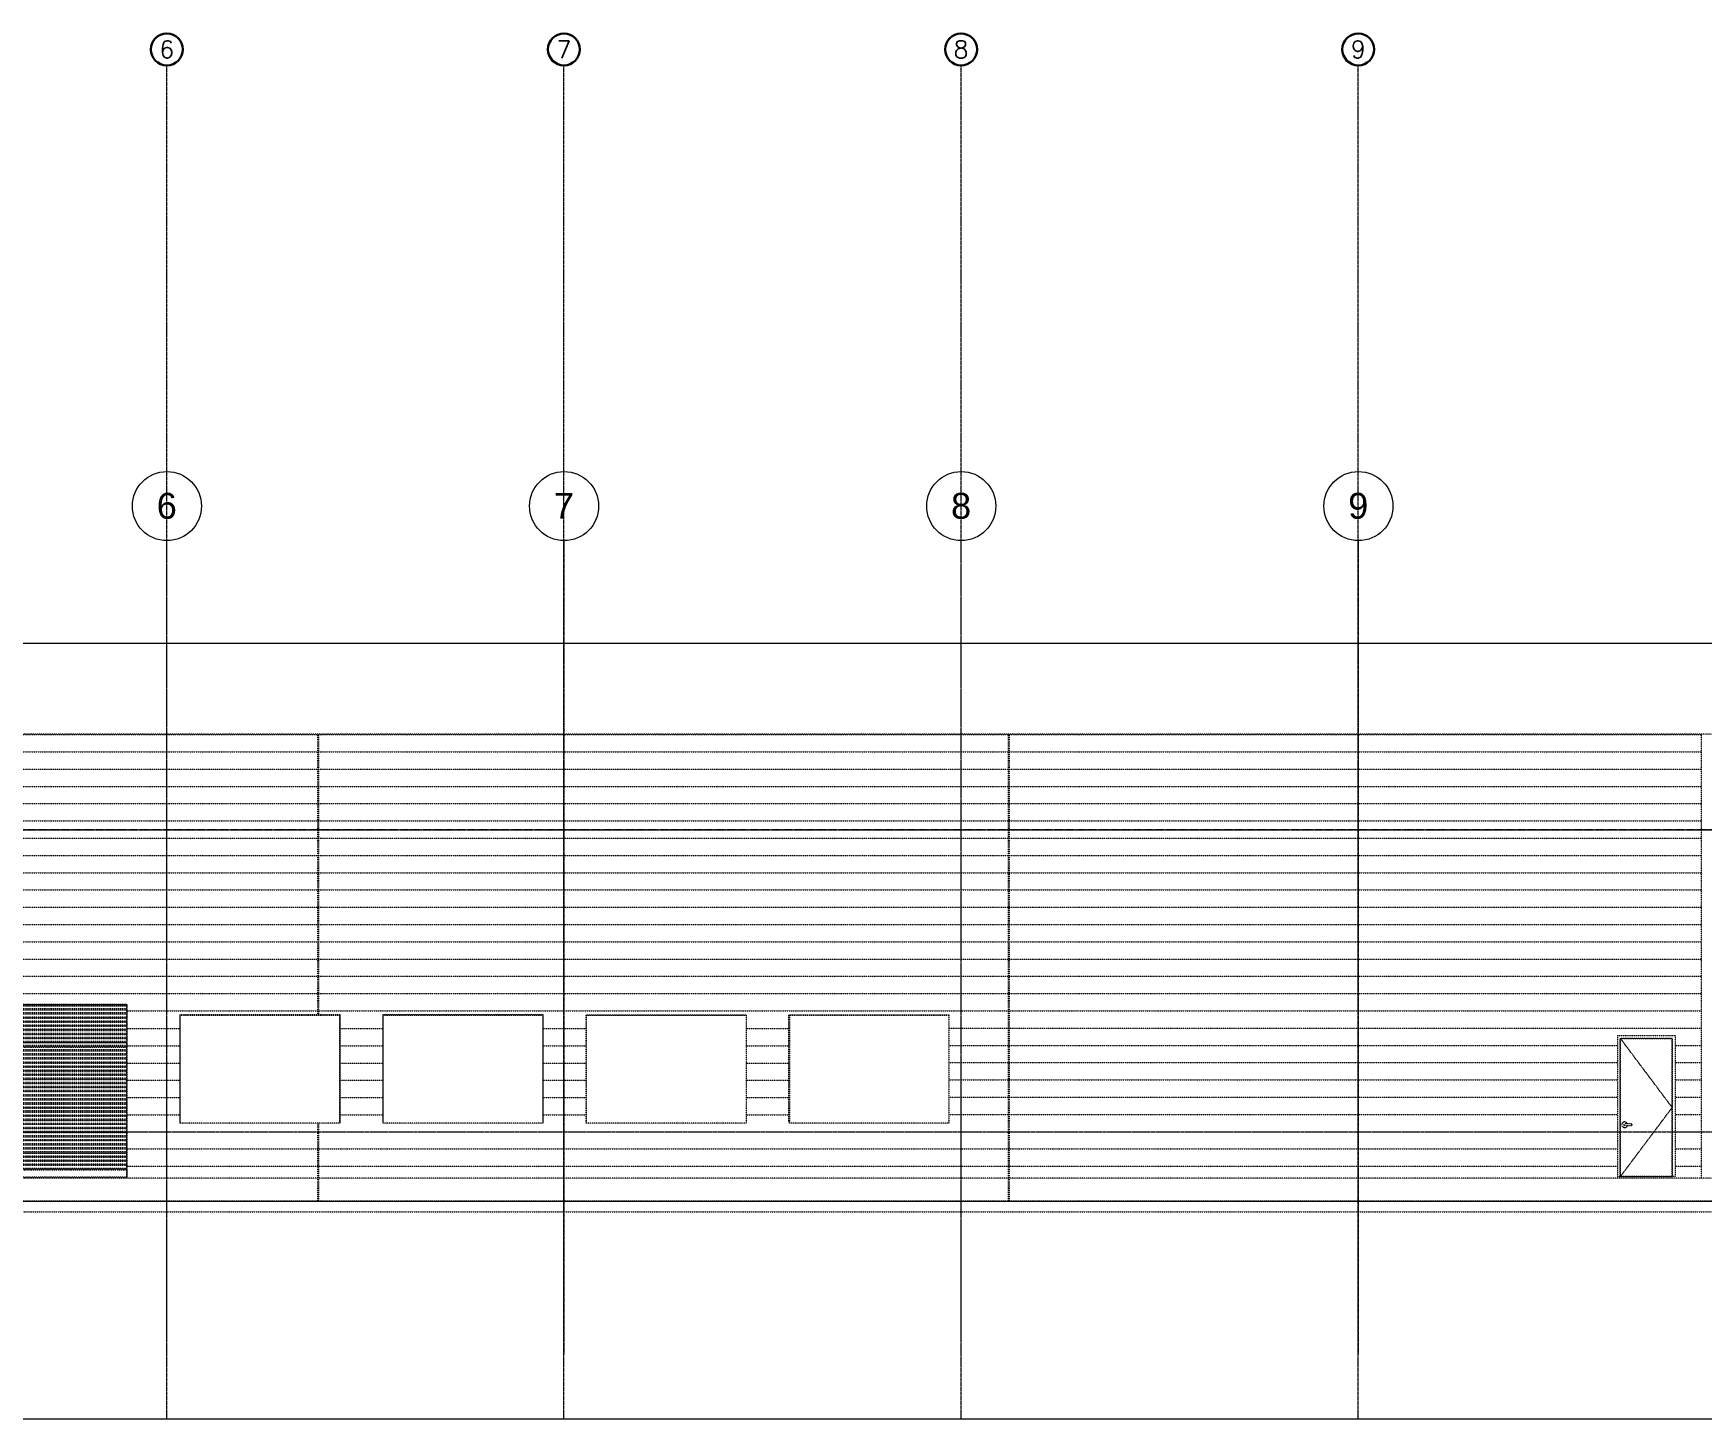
# Model space of a CAD drawing. Header units: inches. Extents: x 841 to 14369, y -4365 to -3225.
# Drawn here: x 9517 to 10676, y -4191 to -3227 of the extents above; entities that cross this region are included whole.
import ezdxf
from ezdxf.enums import TextEntityAlignment as Align
from ezdxf.xclip import XClip

# ---------------------------------------------------------------- set-up
doc = ezdxf.new("R2010")
doc.units = ezdxf.units.IN
doc.header["$MEASUREMENT"] = 0
doc.header["$XCLIPFRAME"] = 0
for name, pattern in [('_PDT - Center', [0.5625, 0.375, -0.09375, 0, -0.09375]), ('Grid Line 1_2_', [0.875, 0.5, -0.125, 0.125, -0.125]), ('NBK_CenterX2', [1.083333, 0.666667, -0.125, 0.166667, -0.125]), ('NBK_Hidden', [0.125, 0.083333, -0.041667])]:
    doc.linetypes.add(name, pattern=pattern)
doc.layers.get('Defpoints').update_dxf_attribs({"color": 250, "lineweight": 0})
for name, color, linetype, lineweight in [('!Gridline', 112, 'NBK_CenterX2', 5), ('!Gridline @ 1', 112, 'NBK_CenterX2', 5), ('!Linetype_Hidden', 210, 'NBK_Hidden', 9), ('S-GRID-IDEN', 1, 'Continuous', 9)]:
    doc.layers.add(name, color=color, linetype=linetype, lineweight=lineweight)
doc.layers.add('!Viewport', color=250, linetype='Continuous', lineweight=0, plot=False)
doc.layers.add('0 @ 1', color=7, linetype='Continuous')
doc.styles.add('Arial Narrow Bold', font='')
doc.styles.add('Arial_1', font='arial.ttf', dxfattribs={"height": 18})
doc.styles.add('Romans', font='romans.shx', dxfattribs={"width": 0.8})
doc.styles.get('Arial Narrow Bold').set_extended_font_data('Arial Narrow', bold=True)

# ---------------------------------------------------------------- blocks, each defined once
blk = doc.blocks.new('Grid - Grid Head - 1_2_ Circle-1591862-SOUTH ELEVATION')
at = {"layer": 'S-GRID-IDEN'}
blk.add_circle((-5907.6, 1635), 24, dxfattribs=at)
blk = doc.blocks.new('A$C5F5F23F4')
at = {"linetype": 'Grid Line 1_2_'}
for p, q in [((-1398, -106.2), (-1398, 459)), ((-1122, -106.2), (-1122, 459)), ((-846, -106.2), (-846, 459)), ((-570, -106.2), (-570, 459))]:
    blk.add_line(p, q, dxfattribs=at)
at = {"linetype": '_PDT - Center', "lineweight": 9}
for p, q in [((397.4, 258), (-2818.1, 258)), ((-2818.1, 0), (397.4, 0))]:
    blk.add_line(p, q, dxfattribs=at)
for p in [(4509.6, -1152), (4785.6, -1152), (5061.6, -1152), (5337.6, -1152)]:
    blk.add_blockref('Grid - Grid Head - 1_2_ Circle-1591862-SOUTH ELEVATION', p)
at = {"char_height": 18, "width": 16.968, "attachment_point": 1, "style": 'Arial_1'}
for s, insert in [('6', (-1405.1, 492.2)), ('7', (-1129.1, 492.2)), ('8', (-853.1, 492.2)), ('9', (-577.1, 492.2))]:
    blk.add_mtext(s, dxfattribs=dict(at, insert=insert))
blk = doc.blocks.new('A$C5F5EFE0E')
blk.add_line((-43, 66.5), (-2591.7, 66.5))
at = {"lineweight": 13}
for p, q in [((-389.9, -143), (-349.9, -143)), ((-389.9, -143), (-389.9, -241)), ((-388, -145), (-352, -193)), ((-388, -241), (-388, -145)), ((-388, -145), (-388, -241)), ((-388, -241), (-388, -145)), ((-352, -145), (-388, -145)), ((-388, -145), (-352, -145)), ((-388, -145), (-352, -145)), ((-352, -241), (-352, -145)), ((-352, -145), (-352, -241)), ((-352, -145), (-352, -241)), ((-349.9, -143), (-349.9, -241)), ((-352, -193), (-388, -241)), ((-389.9, -241), (-388, -241)), ((-388, -241), (-352, -241)), ((-352, -241), (-388, -241)), ((-349.9, -241), (-352, -241))]:
    blk.add_line(p, q, dxfattribs=at)
for points in [[(-2411.6, 66.2), (-331.6, 66.2)], [(-331.6, -242), (-331.6, 66.5)], [(-2411.6, 54.2), (-331.6, 54.2)], [(-2411.6, 42.2), (-331.6, 42.2)], [(-2411.6, 30.2), (-331.6, 30.2)], [(-2411.6, 18.2), (-331.6, 18.2)], [(-2411.6, 6.2), (-331.6, 6.2)], [(-2411.6, -5.8), (-331.6, -5.8)], [(-2411.6, -17.8), (-331.6, -17.8)], [(-2411.6, -29.8), (-331.6, -29.8)], [(-2411.6, -41.8), (-331.6, -41.8)], [(-2411.6, -53.8), (-331.6, -53.8)], [(-2411.6, -65.8), (-331.6, -65.8)], [(-2411.6, -77.8), (-331.6, -77.8)], [(-2411.6, -89.8), (-331.6, -89.8)], [(-2411.6, -101.8), (-331.6, -101.8)], [(-2411.6, -113.8), (-331.6, -113.8)], [(-1521.9, -235.8), (-1425.9, -235.8), (-1425.9, -235.3), (-1425.9, -233.4), (-1425.9, -232.9), (-1425.9, -232.4), (-1425.9, -230.5), (-1425.9, -230), (-1425.9, -229.7), (-1425.9, -227.8), (-1425.9, -227.3), (-1425.9, -226.8), (-1425.9, -224.9), (-1425.9, -224.4), (-1425.9, -223.9), (-1425.9, -222), (-1425.9, -221.5), (-1425.9, -221), (-1425.9, -219.1), (-1425.9, -218.6), (-1425.9, -218.2), (-1425.9, -216.2), (-1425.9, -215.9), (-1425.9, -215.4), (-1425.9, -213.5), (-1425.9, -213), (-1425.9, -212.6), (-1425.9, -210.6), (-1425.9, -210.2), (-1425.9, -209.7), (-1425.9, -207.8), (-1425.9, -207.3), (-1425.9, -206.8), (-1425.9, -204.9), (-1425.9, -204.6), (-1425.9, -204.1), (-1425.9, -202.2), (-1425.9, -201.7), (-1425.9, -201.2), (-1425.9, -199.3), (-1425.9, -198.8), (-1425.9, -198.3), (-1425.9, -196.4), (-1425.9, -195.9), (-1425.9, -195.4), (-1425.9, -193.7), (-1425.9, -193.2), (-1425.9, -192.7), (-1425.9, -190.8), (-1425.9, -190.3), (-1425.9, -189.8), (-1425.9, -187.9), (-1425.9, -187.4), (-1425.9, -187), (-1425.9, -185), (-1425.9, -184.6), (-1425.9, -184.1), (-1425.9, -182.2), (-1425.9, -181.7), (-1425.9, -181.2), (-1425.9, -179.4), (-1425.9, -179), (-1425.9, -178.5), (-1425.9, -176.6), (-1425.9, -176.1), (-1425.9, -175.6), (-1425.9, -173.7), (-1425.9, -173.2), (-1425.9, -172.7), (-1425.9, -170.8), (-1425.9, -170.3), (-1425.9, -169.8), (-1425.9, -168.1), (-1425.9, -167.6), (-1425.9, -167.1), (-1425.9, -165.2), (-1425.9, -164.7), (-1425.9, -164.2), (-1425.9, -162.3), (-1425.9, -161.8), (-1425.9, -161.4), (-1425.9, -159.4), (-1425.9, -159), (-1425.9, -158.5), (-1425.9, -156.7), (-1425.9, -156.2), (-1425.9, -155.8), (-1425.9, -153.8), (-1425.9, -153.4), (-1425.9, -152.9), (-1425.9, -151), (-1425.9, -150.5), (-1425.9, -150), (-1521.9, -150)], [(-1521.9, -121.5), (-1425.9, -121.5), (-1521.9, -121.5), (-1425.9, -121.5), (-1425.9, -241.5), (-1521.9, -241.5)], [(-1425.9, -241.5), (-1521.9, -241.5), (-1521.9, -121.5)], [(-1425.9, -122), (-1521.9, -122)], [(-1425.9, -122.5), (-1521.9, -122.5)], [(-1425.9, -124.4), (-1521.9, -124.4)], [(-1425.9, -124.9), (-1521.9, -124.9)], [(-1425.9, -125.4), (-1521.9, -125.4)], [(-1425.9, -127.3), (-1521.9, -127.3)], [(-1425.9, -121.5), (-1425.9, -122), (-1425.9, -122.5), (-1425.9, -124.4), (-1425.9, -124.9), (-1425.9, -125.4), (-1425.9, -127.3), (-1425.9, -127.8), (-1425.9, -128.2), (-1425.9, -130.2), (-1425.9, -130.6), (-1425.9, -131.1), (-1425.9, -132.9), (-1425.9, -133.4), (-1425.9, -133.8), (-1425.9, -135.8), (-1425.9, -136.2), (-1425.9, -136.7), (-1425.9, -138.6), (-1425.9, -139.1), (-1425.9, -139.6), (-1425.9, -141.5), (-1425.9, -142), (-1425.9, -142.5), (-1425.9, -144.4), (-1425.9, -144.9), (-1425.9, -145.2), (-1425.9, -147.1), (-1425.9, -147.6)], [(-1425.9, -125.8), (-331.6, -125.8)], [(-1425.9, -127.8), (-1521.9, -127.8)], [(-1425.9, -128.2), (-1521.9, -128.2)], [(-1425.9, -130.2), (-1521.9, -130.2)], [(-1425.9, -130.6), (-1521.9, -130.6)], [(-1425.9, -131.1), (-1521.9, -131.1)], [(-1425.9, -132.9), (-1521.9, -132.9)], [(-1425.9, -133.4), (-1521.9, -133.4)], [(-1425.9, -133.8), (-1521.9, -133.8)], [(-1425.9, -135.8), (-1521.9, -135.8)], [(-1425.9, -136.2), (-1521.9, -136.2)], [(-1425.9, -136.7), (-1521.9, -136.7)], [(-1425.9, -138.6), (-1521.9, -138.6)], [(-1425.9, -139.1), (-1521.9, -139.1)], [(-1425.9, -138.1), (-1388.8, -138.1)], [(-1277.8, -203.8), (-1277.8, -128.7)], [(-1277.8, -138.1), (-1247.8, -138.1)], [(-1247.7, -203.8), (-1247.7, -128.7)], [(-1136.8, -138.1), (-1106.7, -138.1)], [(-1106.7, -128.7), (-1106.6, -128.7), (-1106.6, -203.6), (-1106.7, -203.6), (-1106.7, -128.6), (-995.7, -128.6), (-995.7, -128.7)], [(-995.5, -138.1), (-965.8, -138.1)], [(-965.8, -128.7), (-965.4, -128.7), (-965.4, -203.4), (-965.8, -203.4), (-965.8, -128.6), (-854.7, -128.6), (-854.7, -128.7)], [(-854.7, -137.8), (-331.6, -137.8)], [(-1537.9, -150.1), (-1521.9, -150.1), (-1521.9, -150.6), (-1521.9, -151), (-1425.9, -151)], [(-1425.9, -139.6), (-1521.9, -139.6)], [(-1425.9, -141.5), (-1521.9, -141.5)], [(-1425.9, -142), (-1521.9, -142)], [(-1425.9, -142.5), (-1521.9, -142.5)], [(-1425.9, -144.4), (-1521.9, -144.4)], [(-1425.9, -144.9), (-1521.9, -144.9)], [(-1425.9, -145.2), (-1521.9, -145.2)], [(-1425.9, -147.1), (-1521.9, -147.1)], [(-1521.9, -147.7), (-1425.9, -147.7), (-1425.9, -148.2), (-1425.9, -150.1), (-1388.8, -150.1)], [(-1425.9, -148.1), (-1521.9, -148.1)], [(-1425.9, -150.5), (-1521.9, -150.5)], [(-1277.8, -150.1), (-1247.8, -150.1)], [(-1136.8, -150.1), (-1106.7, -150.1)], [(-995.5, -150.1), (-965.8, -150.1)], [(-854.6, -149.8), (-389.9, -149.8)], [(-349.9, -149.8), (-331.6, -149.8)], [(-1425.9, -222), (-1521.9, -222)], [(-1425.9, -152.9), (-1521.9, -152.9)], [(-1425.9, -153.4), (-1521.9, -153.4)], [(-1425.9, -153.8), (-1521.9, -153.8)], [(-1425.9, -155.8), (-1521.9, -155.8)], [(-1425.9, -156.2), (-1521.9, -156.2)], [(-1425.9, -156.7), (-1521.9, -156.7)], [(-1425.9, -158.5), (-1521.9, -158.5)], [(-1425.9, -159), (-1521.9, -159)], [(-1425.9, -159.4), (-1521.9, -159.4)], [(-1425.9, -161.4), (-1521.9, -161.4)], [(-1425.9, -161.8), (-1521.9, -161.8)], [(-1425.9, -162.1), (-1388.8, -162.1)], [(-1277.8, -162.1), (-1247.8, -162.1)], [(-1136.8, -162.1), (-1106.7, -162.1)], [(-995.5, -162.1), (-965.8, -162.1)], [(-854.6, -161.8), (-389.9, -161.8)], [(-349.9, -161.8), (-331.6, -161.8)], [(-1425.9, -162.3), (-1521.9, -162.3)], [(-1425.9, -164.2), (-1521.9, -164.2)], [(-1425.9, -164.7), (-1521.9, -164.7)], [(-1425.9, -165.2), (-1521.9, -165.2)], [(-1425.9, -167.1), (-1521.9, -167.1)], [(-1425.9, -167.6), (-1521.9, -167.6)], [(-1425.9, -168.1), (-1521.9, -168.1)], [(-1425.9, -169.8), (-1521.9, -169.8)], [(-1425.9, -170.3), (-1521.9, -170.3)], [(-1425.9, -170.8), (-1521.9, -170.8)], [(-1425.9, -172.7), (-1521.9, -172.7)], [(-1425.9, -173.2), (-1521.9, -173.2)], [(-1425.9, -173.7), (-1521.9, -173.7)], [(-854.6, -173.8), (-389.9, -173.8)], [(-349.9, -173.8), (-331.6, -173.8)], [(-1425.9, -175.6), (-1521.9, -175.6)], [(-1425.9, -176.1), (-1521.9, -176.1)], [(-1425.9, -176.6), (-1521.9, -176.6)], [(-1425.9, -178.5), (-1521.9, -178.5)], [(-1425.9, -179), (-1521.9, -179)], [(-1425.9, -179.4), (-1521.9, -179.4)], [(-1425.9, -181.2), (-1521.9, -181.2)], [(-1425.9, -181.7), (-1521.9, -181.7)], [(-1425.9, -182.2), (-1521.9, -182.2)], [(-1425.9, -184.1), (-1521.9, -184.1)], [(-1425.9, -184.6), (-1521.9, -184.6)], [(-1425.9, -185), (-1521.9, -185)], [(-1425.9, -174.1), (-1388.8, -174.1)], [(-1277.8, -174.1), (-1247.8, -174.1)], [(-1136.8, -174.1), (-1106.7, -174.1)], [(-995.5, -174.1), (-965.8, -174.1)], [(-1425.9, -187), (-1521.9, -187)], [(-1425.9, -187.4), (-1521.9, -187.4)], [(-1425.9, -187.9), (-1521.9, -187.9)], [(-1425.9, -189.8), (-1521.9, -189.8)], [(-1425.9, -190.3), (-1521.9, -190.3)], [(-1425.9, -190.8), (-1521.9, -190.8)], [(-1425.9, -192.7), (-1521.9, -192.7)], [(-1425.9, -193.2), (-1521.9, -193.2)], [(-1425.9, -193.7), (-1521.9, -193.7)], [(-1425.9, -195.4), (-1521.9, -195.4)], [(-1425.9, -195.9), (-1521.9, -195.9)], [(-1425.9, -196.4), (-1521.9, -196.4)], [(-1425.9, -186.1), (-1388.8, -186.1)], [(-1277.8, -186.1), (-1247.8, -186.1)], [(-1136.8, -186.1), (-1106.7, -186.1)], [(-995.5, -186.1), (-965.8, -186.1)], [(-854.6, -185.8), (-389.9, -185.8)], [(-349.9, -185.8), (-331.6, -185.8)], [(-1425.9, -198.3), (-1521.9, -198.3)], [(-1425.9, -198.8), (-1521.9, -198.8)], [(-1425.9, -199.3), (-1521.9, -199.3)], [(-1425.9, -201.2), (-1521.9, -201.2)], [(-1425.9, -201.7), (-1521.9, -201.7)], [(-1425.9, -202.2), (-1521.9, -202.2)], [(-1425.9, -204.1), (-1521.9, -204.1)], [(-1425.9, -204.6), (-1521.9, -204.6)], [(-1425.9, -204.9), (-1521.9, -204.9)], [(-1425.9, -206.8), (-1521.9, -206.8)], [(-1425.9, -207.3), (-1521.9, -207.3)], [(-1425.9, -207.8), (-1521.9, -207.8)], [(-1425.9, -198.1), (-1388.8, -198.1)], [(-1277.8, -198.1), (-1247.8, -198.1)], [(-1136.8, -198.1), (-1106.7, -198.1)], [(-995.5, -198.1), (-965.8, -198.1)], [(-854.6, -197.8), (-389.9, -197.8)], [(-386.9, -204.4), (-387, -205), (-386.9, -205.5)], [(-386.7, -203.9), (-386.9, -204.4)], [(-386.9, -205.5), (-386.7, -206)], [(-386.4, -203.6), (-386.7, -203.9)], [(-386.7, -206), (-386.4, -206.3)], [(-385.9, -203.3), (-386.4, -203.6)], [(-386.4, -206.3), (-385.9, -206.6)], [(-385.4, -203), (-385.9, -203.3)], [(-385.9, -206.6), (-385.4, -207)], [(-385, -203), (-385.5, -203)], [(-385.5, -207), (-385, -207)], [(-385.4, -204.7), (-385.3, -204.6)], [(-385.4, -205.2), (-385.4, -205), (-385.4, -204.9), (-385.4, -204.7)], [(-385.4, -205), (-385.4, -205)], [(-385.3, -205.4), (-385.4, -205.2)], [(-385.3, -204.6), (-385.3, -204.6)], [(-385.3, -204.6), (-385.1, -204.6)], [(-385.1, -205.5), (-385.3, -205.4)], [(-385.3, -205.4), (-385.3, -205.4)], [(-385.1, -204.6), (-385, -204.4)], [(-385, -205.5), (-385.1, -205.5)], [(-384.5, -203), (-385, -203)], [(-380, -204.6), (-380, -204.4), (-385, -204.4)], [(-385, -205.5), (-380, -205.5), (-380, -205.4), (-380, -205.2), (-380, -205), (-380, -204.9), (-380, -204.7), (-380, -204.6), (-380, -204.7), (-380, -204.9), (-380, -205), (-380, -205.2), (-380, -205.4)], [(-385, -207), (-384.5, -207)], [(-384, -203.3), (-384.5, -203)], [(-384.5, -207), (-384, -206.6)], [(-383.5, -203.6), (-384, -203.3)], [(-384, -206.6), (-383.5, -206.3)], [(-383.2, -203.9), (-383.5, -203.6)], [(-383.5, -206.3), (-383.2, -206)], [(-383, -204.4), (-383.2, -203.9)], [(-383.2, -206), (-383, -205.5)], [(-380, -204.6), (-380, -204.6)], [(-380, -204.6), (-380, -204.6)], [(-380, -205), (-380, -205)], [(-380, -205), (-380, -205)], [(-380, -205.4), (-380, -205.4)], [(-380, -205.5), (-380, -205.5)], [(-349.9, -197.8), (-331.6, -197.8)], [(-1425.9, -209.7), (-1521.9, -209.7)], [(-1425.9, -210.2), (-1521.9, -210.2)], [(-1425.9, -210.6), (-1521.9, -210.6)], [(-1425.9, -212.6), (-1521.9, -212.6)], [(-1425.9, -213), (-1521.9, -213)], [(-1425.9, -213.5), (-1521.9, -213.5)], [(-1425.9, -215.4), (-1521.9, -215.4)], [(-1425.9, -215.9), (-1521.9, -215.9)], [(-1425.9, -216.2), (-1521.9, -216.2)], [(-1425.9, -218.2), (-1521.9, -218.2)], [(-1425.9, -218.6), (-1521.9, -218.6)], [(-1425.9, -219.1), (-1521.9, -219.1)], [(-1425.9, -209.8), (-389.9, -209.8)], [(-349.9, -209.8), (-331.6, -209.8)], [(-1537.9, -222.1), (-1521.9, -222.1), (-1521.9, -224), (-1521.9, -224.5), (-1425.9, -224.5)], [(-1425.9, -221), (-1521.9, -221)], [(-1425.9, -221.5), (-1521.9, -221.5)], [(-1425.9, -223.9), (-1521.9, -223.9)], [(-1425.9, -224.9), (-1521.9, -224.9)], [(-1425.9, -226.8), (-1521.9, -226.8)], [(-1425.9, -227.3), (-1521.9, -227.3)], [(-1425.9, -227.8), (-1521.9, -227.8)], [(-1425.9, -229.7), (-1521.9, -229.7)], [(-1425.9, -230), (-1521.9, -230)], [(-1425.9, -230.5), (-1521.9, -230.5)], [(-1425.9, -221.8), (-389.9, -221.8)], [(-349.9, -221.8), (-331.6, -221.8)], [(-1425.9, -232.4), (-1521.9, -232.4)], [(-1425.9, -232.9), (-1521.9, -232.9)], [(-1425.9, -233.4), (-1521.9, -233.4)], [(-1425.9, -235.3), (-1521.9, -235.3)], [(-1425.9, -233.8), (-389.9, -233.8)], [(-349.9, -233.8), (-331.6, -233.8)]]:
    blk.add_lwpolyline(points, dxfattribs=at)
at = {"lineweight": 30}
for points in [[(-1293, 66.5), (-1293, -128.2)], [(-813, 66.5), (-813, -258.2)], [(-1293, -203.7), (-1293, -258.2)]]:
    blk.add_lwpolyline(points, dxfattribs=at)
at = {"lineweight": 13}
for points in [[(-1521.9, -236.2), (-1425.9, -236.2), (-1425.9, -241.5), (-1425.9, -121.5), (-1521.9, -121.5), (-1521.9, -241.5)], [(-1388.8, -128.4), (-1277.8, -128.4), (-1277.8, -203.9), (-1388.8, -203.9)], [(-1388.8, -128.7), (-1277.8, -128.7), (-1277.8, -203.8), (-1388.8, -203.8)], [(-1247.8, -128.4), (-1136.8, -128.4), (-1136.8, -203.9), (-1247.8, -203.9)], [(-1136.8, -128.7), (-1136.8, -203.8), (-1247.7, -203.8), (-1247.7, -128.7)], [(-995.5, -128.7), (-995.5, -203.8), (-1106.6, -203.8), (-1106.6, -128.7)], [(-854.6, -128.7), (-854.6, -203.8), (-965.4, -203.8), (-965.4, -128.7)]]:
    blk.add_lwpolyline(points, close=True, dxfattribs=at)
for points in [[(-2591.7, -258), (-43, -258), (-43, -242), (-2591.7, -242)], [(-2591.7, -265.5), (8.5, -265.5), (8.5, -258), (-2591.7, -258)]]:
    blk.add_lwpolyline(points, close=True)
blk = doc.blocks.new('A$C5F5F243C')
at = {"layer": '!Linetype_Hidden'}
blk.add_blockref('A$C5F5EFE0E', (0, 0), dxfattribs=at)
blk = doc.blocks.new('SYM_Gridline')
at = {"linetype": 'Continuous', "lineweight": 30}
blk.add_circle((0, 0), 0.25, dxfattribs=at)
at = {"style": 'Arial Narrow Bold'}
blk.add_attdef('GRIDLINE', text='', height=0.2, dxfattribs=at).set_placement((0, 0), align=Align.MIDDLE_CENTER)
blk = doc.blocks.new('GRID_ELEV SOUTH_S')
at = {"layer": '!Gridline'}
for p, q in [((1170, -2078.4), (1170, 130.4)), ((1446, -2067.3), (1446, 130.4)), ((1722, -2067.3), (1722, 130.4)), ((1998, -2067.3), (1998, 130.4)), ((-679, -401), (2852.3, -401)), ((-679, -611), (2852.3, -611)), ((-679, -659), (2852.3, -659))]:
    blk.add_line(p, q, dxfattribs=at)
at = {"layer": '!Gridline @ 1'}
ref = blk.add_blockref('SYM_Gridline', (1170, 141.4), dxfattribs=dict(at, xscale=44.362109156343, yscale=44.362109156343, zscale=44.362109156343))
ref.add_attrib('GRIDLINE', '6', dxfattribs={"layer": '0', "height": 12, "style": 'Romans'}).set_placement((1170, 141.4, 736.1), align=Align.MIDDLE_CENTER)
ref = blk.add_blockref('SYM_Gridline', (1446, 141.4), dxfattribs=dict(at, xscale=44.362109156343, yscale=44.362109156343, zscale=44.362109156343))
ref.add_attrib('GRIDLINE', '7', dxfattribs={"layer": '0', "height": 12, "style": 'Romans'}).set_placement((1446, 141.4, 736.1), align=Align.MIDDLE_CENTER)
ref = blk.add_blockref('SYM_Gridline', (1722, 141.4), dxfattribs=dict(at, xscale=44.362109156343, yscale=44.362109156343, zscale=44.362109156343))
ref.add_attrib('GRIDLINE', '8', dxfattribs={"layer": '0', "height": 12, "style": 'Romans'}).set_placement((1722, 141.4, 736.1), align=Align.MIDDLE_CENTER)
ref = blk.add_blockref('SYM_Gridline', (1998, 141.4), dxfattribs=dict(at, xscale=44.362109156343, yscale=44.362109156343, zscale=44.362109156343))
ref.add_attrib('GRIDLINE', '9', dxfattribs={"layer": '0', "height": 12, "style": 'Romans'}).set_placement((1998, 141.4, 736.1), align=Align.MIDDLE_CENTER)

msp = doc.modelspace()

# ---------------------------------------------------------------- linework, layer by layer
at = {"layer": 'Defpoints', "color": 2, "const_width": 1}
msp.add_lwpolyline([(5267.3, -3651.1), (11124.3, -3651.1), (11124.3, -4190.1), (5267.3, -4190.1)], close=True, dxfattribs=at)

# ---------------------------------------------------------------- block references
at = {"layer": '!Viewport', "color": 1}
msp.add_blockref('A$C5F5F23F4', (11007.8, -4038.7), dxfattribs=at)
at = {"color": 1}
msp.add_blockref('A$C5F5F243C', (11007.8, -3780.7), dxfattribs=at)
at = {"layer": '0 @ 1'}
ref = msp.add_blockref('GRID_ELEV SOUTH_S', (8439.7, -3379.7), dxfattribs=at)
XClip(ref).set_block_clipping_path([(-7679.6900497164, -810.429584289), (5606.9554738692, 506.5953677402)])

doc.saveas('drawing.dxf')
